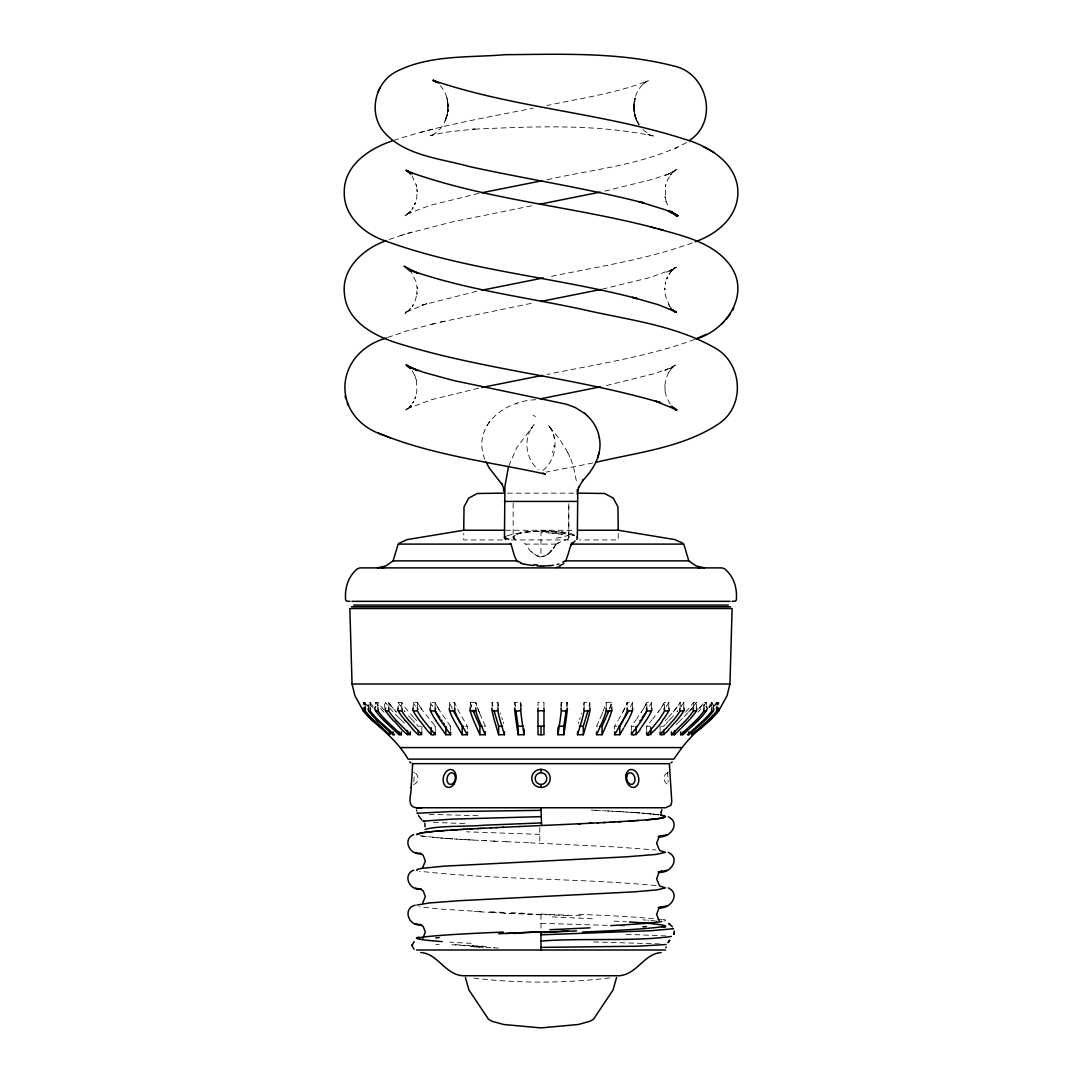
<?xml version="1.0" encoding="UTF-8"?>
<svg xmlns="http://www.w3.org/2000/svg" width="1082" height="1082" viewBox="0 0 1082 1082"><rect width="100%" height="100%" fill="white"/><g stroke="black" fill="none" stroke-linecap="round" stroke-linejoin="round"><path stroke-width="0.75" stroke-dasharray="5 3.75" d="M447.245 114.719L444.688 121.968L447.88 111.135L447.312 99.544L447.705 101.667M539.823 827.473L539.783 843.23M568.767 537.416L568.807 503.062L568.807 537.632M633.863 105.698L635.12 116.22L639.043 124.957M635.066 98.002L633.849 107.821M642.965 129.651L650.498 135.358L647.739 134.168L653.339 136.007C593.91 123.51 532.236 126.594 471.914 129.258L474.984 129.029L445.135 132.288L430.176 135.656L433.341 134.411L432.016 135.182C449.733 126.026 453.399 99.612 440.076 85.546M618.255 533.48L618.241 539.945L579.6 539.945M448.124 107.51L447.38 99.923M668.446 772.129L667.608 772.67L668.135 782.178M667.608 772.764C662.495 774.563 662.914 783.192 668.446 784.504M413.865 781.867L414.365 772.697L413.527 772.129M634.471 100.558L634.85 98.814L634.16 111.608L637.447 122.307C631.144 110.012 633.403 93.674 642.694 84.545L641.504 85.559L646.414 81.475L643.317 83.206L648.28 80.731C615.712 93.431 580.75 98.273 546.721 105.549M633.836 106.55L633.917 104.9M633.89 105.779L633.984 104.061L633.93 104.927M448.097 108.471L447.664 112.542M447.853 111.203C448.327 106.658 447.705 112.474 447.853 111.351M447.989 109.864L447.745 112.082M634.079 103.182L635.499 96.447M634.187 102.317L634.309 101.438M447.434 113.813L446.907 116.004L447.583 112.988M447.028 115.571L446.379 117.708L446.663 116.856M581.521 713.065L581.264 713.971M580.222 717.515L579.56 719.692M578.356 723.601L578.884 721.856M552.888 450.91L552.334 452.519M446.379 117.708L446.785 116.45L445.933 118.966M508.81 465.882L516.79 447.61L532.709 426.443L529.923 430.934M602.809 712.145L602.038 713.971M601.849 714.418L599.901 718.827M596.601 726.238L599.509 719.692M530.586 429.608C523.485 442.66 526.988 460.283 538.417 469.764M622.759 712.105A84.098 42.049 -90 0 0 627.317 702.353A84.098 42.049 90 0 1 622.759 712.105L618.728 719.26M535.82 399.745C504.685 400.502 471.549 425.835 484.817 459.323M614.617 729.065L614.617 726.238L618.214 720.125M531.37 428.283L532.276 426.998L531.587 427.863M486.981 425.524L487.847 424.171M488.658 422.913L489.483 421.628M651.553 707.966L651.553 702.313L646.833 702.313A84.098 51.192 90 0 1 641.315 712.105L636.405 719.26M631.415 730.485L631.415 726.238L635.783 720.125M668.784 707.966L668.784 702.313L664.578 702.313A84.098 59.469 90 0 1 658.167 712.105L652.825 718.827M646.657 730.485L646.657 726.238L652.094 719.692M673.004 712.105A84.098 66.719 -90 0 0 680.24 702.353A84.098 66.719 90 0 1 673.004 712.105L668.243 717.515M533.967 424.861L533.358 425.551L534.102 424.712M551.563 550.846L546.302 555.215A12.524 11.78 0.1 0 1 544.733 555.918L546.396 555.147A15.865 14.932 0.3 0 0 548.655 553.646M673.477 715.757L672.666 716.636M665.335 724.48L663.712 726.238L661.454 726.265M672.26 717.082L668.595 720.991M688.558 712.105A84.098 72.832 -90 0 0 696.456 702.353A84.098 72.832 90 0 1 688.558 712.105L682.918 717.948M666.147 723.601L666.958 722.735M667.418 718.394L666.607 719.26M665.376 720.558L666.201 719.692M667.364 722.289L668.189 721.423M676.236 724.48L677.116 723.601M677.562 723.168L678.455 722.289M682.472 718.394L681.579 719.26M542.894 470.4C556.08 459.999 559.448 438.359 548.398 425.307M678.901 721.856L679.794 720.991M681.133 719.692L680.24 720.558M686.583 142.54C643.614 165.262 593.666 169.008 546.897 179.788M557.771 543.272L556.987 543.691L565.683 539.593M556.202 544.084L525.825 544.111A39.317 37.207 -4.4 0 0 531.127 551.874L537.389 555.972L543.597 556.283A10.455 9.833 0.1 0 0 544.476 556.013L541.879 556.581A8.642 8.129 0 0 1 540.986 556.608L540.986 532.52A27.334 5.721 0 0 1 545.828 532.615M413.527 784.504C418.991 783.111 419.573 774.793 414.365 772.67M675.222 148.572L677.751 147.504M507.215 535.671L522.931 532.168L544.124 531.113M694.725 339.437C647.144 356.965 596.574 364.161 547.127 374.467M692.399 242.868C645.724 259.775 596.29 267.024 547.857 277.046M387.681 337.422L407.157 330.808L435.694 323.275M389.263 239.474L405.155 234.145M393.767 140.403C439.103 125.431 486.373 117.573 533.088 108.186M407.238 233.523L453.047 221.715L533.994 205.323M400.178 235.687L411.958 232.075M420.465 132.342L424.793 131.247M516.371 404.032L517.264 403.802M428.824 130.205L432.841 129.191M440.563 322.125L533.331 302.919M431.529 324.275L444.35 321.205M606.393 385.557L653.285 373.899L670.096 368.178L664.794 370.328L676.034 364.891L670.84 368.353L675.29 364.864L670.461 369.692L671.746 368.056L667.797 374.061L668.541 372.451L665.849 379.322L664.659 386.612L664.862 385.057L665.187 392.279L664.875 390.737L666.58 397.459L670.407 404.384M604.852 191.122L653.609 179.057L671.138 173.052L665.471 175.298L676.926 169.576L671.192 173.458L675.438 169.793L670.407 175.081L671.53 173.323L667.689 179.612L665.281 186.402L665.768 184.724L665.159 198.155L665.038 196.491L666.607 202.848L665.876 201.144L668.771 207.419M476.729 291.301L421.872 305.151L426.863 303.623L404.343 312.901L409.753 309.871L405.02 313.401L410.186 308.952L408.753 310.642L413.121 304.948L412.269 306.585L415.447 299.93L417.165 292.749L416.868 294.345L417.057 287.109L417.287 288.651L416.083 281.807L411.079 271.785M602.241 289.151L649.552 277.628L675.709 268.214L666.269 272.502L676.453 267.132L671.34 270.825L675.1 267.403L668.879 274.084L671.435 270.784L666.728 278.561L667.702 276.965L665.268 283.917L665.714 282.348L664.781 289.678L664.7 288.137L665.295 295.345L669.623 306.179M478.853 193.394L429.513 205.512L405.087 214.926L410.551 212.153L405.101 215.724L410.376 211.504L408.604 213.222L413.162 207.73L411.985 209.367L415.393 202.861L414.798 204.457L416.773 197.343L417.246 190.121L417.179 191.69L416.218 184.806L416.678 186.388L412.134 175.947M478.65 388.154L431.15 399.785L405.507 409.442L411.485 406.345L405.736 410.024L411.241 405.412L409.388 407.184L413.851 401.422L412.634 403.126L415.758 396.648L415.15 398.311L416.854 391.576L416.34 380.174L416.908 381.824L414.135 373.588L414.704 375.265L411.823 370.287M592.855 462.974L546.315 472.104M367.528 706.181A84.098 83.382 -90 0 1 364.309 702.353L365.134 702.313A84.098 83.382 -90 0 0 368.299 706.181M717.609 705.139L717.609 702.313L716.879 702.326A84.098 83.382 -90 0 1 713.674 706.181A84.098 83.382 90 0 0 716.879 702.353L716.825 705.139M609.761 977.898C564.195 983.47 517.778 983.511 472.212 977.898M373.141 706.181A84.098 81.231 90 0 1 370.003 702.353L368.61 702.326L368.516 709.373M384.042 709.806A84.098 77.701 -90 0 1 377.848 702.353L375.697 702.313L375.63 705.139M706.343 705.139L706.343 702.313L704.206 702.326A84.098 77.701 -90 0 1 697.931 709.806A84.098 77.701 90 0 0 704.112 702.353L704.071 709.373M413.73 717.515L408.942 712.145A84.098 66.719 -90 0 1 401.733 702.353L398.149 702.313L398.149 709.373M467.356 729.065L467.356 726.238L459.201 712.145A84.098 42.049 90 0 1 454.656 702.353L449.53 702.313L449.53 709.373M632.443 707.966L632.443 702.313L627.289 702.313L627.289 709.373M435.316 730.485L435.316 726.238L431.502 726.252M498.68 706.181A84.098 21.762 90 0 1 497.842 702.353L492.107 702.313L492.107 709.373M589.866 707.966L589.866 702.313L584.118 702.313A84.098 21.762 90 0 1 583.293 706.181M475.553 702.313L470.21 702.313L470.21 709.373M450.558 730.485L450.558 726.238L447.61 726.265M650.471 726.252L646.657 726.238M467.356 726.238L465.422 726.265M485.372 726.238L480.124 714.418M485.236 726.252L484.249 726.265M420.519 726.265L418.247 726.238L416.638 724.48M634.363 726.265L631.415 726.238M507.472 493.162L574.501 493.162M505.592 530.261L573.081 530.261M502.373 539.945L463.705 539.945L463.718 533.48M511.434 539.945L570.539 539.945M540.986 531.086L542.785 531.086M616.875 726.265L614.617 726.238M597.724 726.265L596.764 726.252M543.353 531.1L561.315 532.479L574.745 535.671M477.96 815.72L425.632 814.232M593.734 941.935L659.722 943.923M606.42 702.313L611.763 702.313L611.763 707.966M560.828 706.181A84.098 10.982 -90 0 0 561.247 702.353L567.13 702.313L567.13 707.966M545.098 531.14L545.95 531.154M413.189 709.373L413.189 702.313L417.395 702.313A84.098 59.469 90 0 0 423.806 712.105L435.316 726.238M464.692 823.618L431.921 822.306M626.086 934.293L666.999 935.971M540.986 923.325L625.234 925.894M539.864 834.371L466.464 831.815M685.582 712.105A84.098 72.832 90 0 0 693.481 702.353L696.416 702.313L696.416 707.966M530.126 842.824L616.794 847.03L656.03 849.992M506.133 841.715L530.626 842.851M519.36 913.451L568.266 915.683M493.324 841.093L506.647 841.742M493.338 947.764L500.479 948.116M591.367 810.12L596.06 810.35M495.096 841.187L478.636 840.349M485.913 947.399L494.745 947.846M595.533 810.323L608.801 811.027M483.992 840.633L486.724 840.768M481.084 911.599L438.981 909.002L419.41 906.784M478.717 947.034L486.359 947.426M602.282 810.675L603.607 810.743M473.429 840.078L478.717 840.362M476.378 946.912L479.61 947.075M474.078 946.777L476.959 946.939M607.895 810.973L612.601 811.229M468.384 839.794L474.078 840.105M470.535 946.588L474.362 946.804M612.412 811.216L617.497 811.514M465.179 839.618L469.561 839.862M618.701 811.581L621.027 811.716M616.794 811.473L618.931 811.595M460.946 839.375L465.936 839.659M660.872 927.328L667.851 927.788M619.878 811.649L623.367 811.852M461.148 839.389L452.181 838.834M623.097 811.838L627.1 812.082M626.749 812.068L631.077 812.339M454.345 838.969L456.563 839.105M452.925 838.875L447.353 838.509M630.941 812.339L633.146 812.474M449.179 838.631L451.032 838.753M632.794 812.46L635.175 812.623M634.607 812.582L641.41 813.069M445.595 838.388L448.002 838.55M636.378 812.704L639.787 812.947M446 838.415L430.69 837.17M442.186 838.131L420.019 835.791M640.896 813.028L646.089 813.448M708.832 706.181A84.098 81.231 -90 0 0 711.956 702.353L713.457 702.313L713.457 707.966M642.694 813.177L644.426 813.312M642.803 919.849L646.197 920.133M439.17 944.572L435.776 944.302M646.008 813.448L659.154 814.841M647.442 813.569L650.715 813.867M657.247 921.201L647.793 920.268M650.809 920.552L651.986 920.647M658.911 814.8L650.16 813.813L653.474 814.137M652.946 814.097L657.572 814.638M656.03 885.549C577.342 878.151 497.95 880.004 419.41 871.226M426.741 836.751L421.534 836.061M556.905 533.561L558.718 533.832M533.02 415.447L535.563 416.448M525.717 544.057L524.432 543.394M400.84 719.692L401.733 720.558M402.179 720.991L403.072 721.856M400.394 719.26L399.501 718.394M403.518 722.289L404.411 723.168M399.055 717.948L393.388 712.145A84.098 72.832 -90 0 1 385.517 702.353M415.772 719.692L416.584 720.558M412.567 720.125L413.378 720.991M413.784 721.423L414.609 722.289M415.366 719.26L414.555 718.394M411.336 718.827L412.147 719.692M410.93 718.394L409.713 717.082M409.307 716.636L408.496 715.757M549.629 426.944L559.61 439.143L567.874 452.628M548.52 425.456L549.088 426.146M550.44 427.931L549.318 426.538L550.427 428.012M668.473 304.583L672.463 309.668M551.387 429.622L549.832 427.147M450.558 726.238L440.631 712.145A84.098 51.192 -90 0 1 435.099 702.353L430.42 702.313L430.42 709.373M550.697 428.445L551.225 429.324M638.853 124.606L636.094 119.155L639.11 125.066M551.915 430.65L552.266 431.407M570.796 459.093L573.595 467.167L576.679 482.518M567.739 452.317L570.917 459.35M479.921 713.971L479.164 712.145A84.098 32.19 -90 0 1 475.688 702.353L475.715 706.546M634.918 115.463L636.121 119.209L635.459 117.356M634.404 113.177L636.135 119.236L635.35 116.964M635.12 116.22L635.594 117.722M502.413 719.692L501.75 717.515M503.089 721.856L503.617 723.601M553.673 435.194L554.011 436.33M500.709 713.971L500.452 713.065M447.069 98.624L446.839 97.772L447.623 101.262M634.566 113.921C634.634 114.124 633.47 107.497 634.579 113.975L634.174 111.622M634.417 113.204L634.35 112.812M554.025 437.317L554.133 438.034M634.066 110.81L633.836 107.402L634.052 110.729L633.984 109.985M633.903 109.079L633.971 109.904M448.043 104.873L447.975 103.967L448.083 105.779M448.11 106.685L448.083 105.252L448.11 107.145M718.746 702.313L718.746 705.139M711.915 702.313L711.915 709.373M693.44 702.313L693.44 709.373M683.824 707.966L683.824 702.313L680.199 702.313L680.199 709.373M664.578 709.373L664.578 702.313A84.098 59.469 -90 0 1 658.167 712.105M660.101 726.238L660.101 730.485M646.833 709.373L646.833 702.313A84.098 51.192 -90 0 1 641.315 712.105M606.258 706.546L606.258 702.313A84.098 32.19 90 0 1 602.796 712.105M584.118 702.313L584.118 709.373M561.233 702.313L561.233 709.373M543.962 706.546L543.962 702.313L538.011 702.313L538.011 709.373M540.986 914.439L540.986 930.763M520.726 707.966L520.726 702.313L514.843 702.313L514.843 709.373M513.166 503.062L513.166 537.632M497.855 702.313L497.855 707.966M454.683 702.313L454.683 707.966M435.14 707.966L435.14 702.313A84.098 51.192 90 0 0 440.658 712.105M421.872 726.238L421.872 730.485M417.395 707.966L417.395 702.313A84.098 59.469 -90 0 0 423.806 712.105M401.774 702.313L401.774 707.966M388.533 707.966C391.508 699.067 381.446 701.095 385.557 709.373M377.902 702.313L377.902 707.966M370.058 702.313L370.058 707.966M365.134 702.313L365.134 705.139M364.363 702.313L364.363 705.139M363.227 702.313L363.227 705.139M486.332 946.425A124.795 3.246 2.1 0 1 453.723 944.613M471.211 943.355A124.782 4.774 1.4 0 1 449.666 942.111M663.023 919.402A124.782 4.774 -1.4 0 1 663.821 921.107M578.667 914.331A124.795 4.639 1.5 0 1 664.659 920.417M541 914.006A124.782 0.987 2.6 0 1 583.252 915.954M540.892 914.804A125.553 0.866 2.6 0 1 503.914 913.1M524.77 913.33A124.822 1.109 2.6 0 1 508.689 912.572M513.95 913.573A124.065 1.812 2.5 0 1 488.361 912.342M503.725 912.41A124.849 2.056 2.4 0 1 488.158 911.653M493.054 912.518A125.417 2.637 2.3 0 1 474.173 911.544M482.274 946.452A124.876 3.273 2.1 0 1 451.857 944.721M552.28 916.9A124.728 1.38 2.5 0 1 593.585 918.848M614.062 921.107A124.741 4.855 1.3 0 1 626.424 921.796M718.786 702.353A84.098 84.098 0 0 1 716.649 704.937M717.664 702.353A84.098 83.382 -90 0 1 714.445 706.181M706.397 702.353A84.098 77.701 -90 0 1 697.971 712.105M651.58 702.353A84.098 51.192 -90 0 1 649.606 706.181M632.456 702.353A84.098 42.049 -90 0 1 629.697 708.615M589.879 702.353A84.098 21.762 90 0 1 589.041 706.181M492.932 706.181A84.098 21.762 -90 0 1 492.094 702.353M452.262 708.615A84.098 42.049 90 0 1 449.503 702.353M415.447 706.181A84.098 59.469 -90 0 1 413.162 702.353M384.002 712.105A84.098 77.701 90 0 1 375.576 702.353M373.236 708.02A84.098 81.231 -90 0 1 368.475 702.353M365.324 704.937A84.098 84.098 0 0 1 363.187 702.353M479.177 712.105A84.098 32.19 90 0 1 475.688 702.353M515.843 539.634A28.105 5.965 0 0 1 540.865 531.208M556.067 544.07A41.278 38.938 1.5 0 1 551.55 550.833M515.478 539.675A28.105 5.978 0 0 1 540.986 531.194A28.105 5.978 0 0 1 566.495 539.675M514.816 538.511A27.05 6.167 41.5 0 1 515.411 535.008M540.932 557A13.593 12.822 -1.2 0 1 531.56 551.563M555.891 544.003A33.015 31.08 0.4 0 1 548.736 553.713M558.123 542.948A30.053 3.855 -32.9 0 1 558.88 542.542M549.981 551.279A26.198 0.866 -29 0 1 552.05 550.143M568.415 534.102A28.497 3.016 -4.9 0 1 554.2 538.403M561.558 534.4A29.809 4.842 1.7 0 1 562.775 534.67M558.501 533.872A27.023 4.571 1.3 0 1 561.45 534.413M552.496 533.237A26.807 4.801 0.8 0 1 556.418 533.683M548.439 532.871A27.618 5.302 0.3 0 1 552.604 533.196M545.761 532.669A27.632 5.559 0.1 0 1 548.533 532.804M546.667 530.91A36.085 8.129 0 0 1 555.404 531.492A34.624 7.006 0.5 0 1 559.678 532.073M561.233 531.695A37.167 6.979 1 0 1 574.055 534.724M572.202 534.86A37.424 5.843 2.7 0 1 574.461 535.644M527.786 438.318L527.786 438.318M554.106 445.662L553.97 446.46L554.106 445.662M635.134 116.234L634.728 114.733L635.12 116.234M708.724 708.02A84.098 81.231 -90 0 0 713.498 702.353A84.098 81.231 90 0 1 708.724 708.02M681.281 706.181A84.098 66.719 -90 0 0 683.851 702.353A84.098 66.719 90 0 1 681.281 706.181M677.116 711.537A84.098 66.719 -90 0 0 677.589 710.969A84.098 66.719 90 0 1 677.116 711.537M666.526 706.181A84.098 59.469 90 0 0 668.811 702.353A84.098 59.469 -90 0 1 666.526 706.181M609.666 708.615A84.098 32.19 -90 0 0 611.776 702.353A84.098 32.19 90 0 1 609.666 708.615M566.725 706.181A84.098 10.982 -90 0 0 567.144 702.353A84.098 10.982 90 0 1 566.725 706.181M514.829 702.353A84.098 10.982 90 0 0 515.248 706.181A84.098 10.982 -90 0 1 514.829 702.353M520.726 702.353A84.098 10.982 -90 0 0 521.145 706.181A84.098 10.982 90 0 1 520.726 702.353M470.197 702.353A84.098 32.19 -90 0 0 472.307 708.615A84.098 32.19 90 0 1 470.197 702.353M430.393 702.353A84.098 51.192 90 0 0 432.354 706.181A84.098 51.192 -90 0 1 430.393 702.353M404.37 710.969A84.098 66.719 -90 0 0 404.857 711.537A84.098 66.719 90 0 1 404.37 710.969M398.108 702.353A84.098 66.719 -90 0 0 400.692 706.181A84.098 66.719 90 0 1 398.108 702.353M388.492 702.353A84.098 72.832 90 0 0 396.391 712.105A84.098 72.832 -90 0 1 388.492 702.353"/><path stroke-width="1.5" d="M540.986 949.982L540.986 932.251L562.613 931.223M683.107 543.394L674.898 539.593L618.241 530.261L617.93 506.809L613.291 498.126L604.608 493.487L579.249 493.162M577.342 537.416L577.747 492.229L578.627 487.13M411.119 787.358L412.377 769.6M718.746 707.966L718.746 710.793L727.077 695.645L729.931 684.013L732.108 608.517L349.851 608.517L352.042 684.013L354.896 695.645L363.227 710.82L363.227 707.966M505.97 539.593L504.442 538.011L504.929 486.251L508.432 466.978M412.377 769.397L412.621 763.676M411.106 787.466C411.633 794.242 405.831 806.726 416.462 807.767L665.525 807.767L670.894 805.292L671.787 801.721L669.352 763.676L412.594 763.649M504.442 538.011L505.767 536.415M425.091 826.797L424.807 823.483M673.883 934.239L674.167 930.926M414.095 941.57L411.999 945.546L414.014 949.266M411.999 945.546L412.093 944.572M661.156 813.015L661.805 809.769M565.954 712.105A84.098 10.982 -90 0 0 566.184 710.387A84.098 10.982 90 0 1 565.954 712.105L565.561 714.864M565.304 725.116L563.83 734.719L557.933 734.719L560.057 720.626A84.098 10.982 90 0 0 561.247 710.833M563.83 734.719L563.83 726.238L565.426 715.757M565.426 724.237L565.954 720.626A84.098 10.982 -90 0 0 567.144 710.833M665.944 947.805L666.12 946.858M616.564 977.56L613.048 989.962L593.477 1019.258L589.852 1021.3L578.261 1024.505L540.986 1027.9L503.698 1024.505L492.121 1021.3L488.496 1019.258L468.925 989.962L465.409 977.56M571.81 543.137L570.106 547.249A135.656 128.244 15.9 0 1 565.724 560.909L564.561 561.599M578.545 487.59L583.239 479.881L582.535 480.733C593.639 469.656 602.633 453.818 599.32 437.669M598.968 453.142L597.643 457.97M673.843 934.348L674.154 933.198M585.43 727.74L583.306 734.719L577.558 734.719L581.778 720.626A84.098 21.762 90 0 0 584.131 710.833M583.306 734.719L583.306 726.238L585.43 719.26M701.095 728.172C689.816 736.626 681.646 747.77 673.87 759.118L408.103 759.118C399.177 743.794 385.895 732.081 372.276 720.626A84.098 84.098 0 0 1 363.187 710.833M585.7 718.394L587.526 712.145A84.098 21.762 90 0 0 587.986 710.387M585.7 726.861L587.526 720.626A84.098 21.762 90 0 0 589.879 710.833M700.717 336.786L696.051 338.909C725.63 330.646 750.124 295.697 731.229 266.862C714.972 242.895 684.446 236.376 658.343 228.951M602.809 720.626L596.574 734.719L602.065 734.719L608.3 720.626A84.098 32.19 -90 0 0 611.776 710.833M608.99 710.387A84.098 32.19 90 0 1 608.287 712.105L605.393 718.827M689.126 140.66C719.205 121.563 707.587 73.008 673.775 66.002C618.985 51.787 561.49 54.316 505.348 54.668C468.831 57.806 429.04 54.519 395.633 71.926C374.724 83.084 368.326 113.177 383.569 131.531C404.627 156.038 440.198 158.27 469.331 166.56C527.407 179.26 586.295 188.2 643.912 202.97L639.124 201.685L665.376 209.827L678.279 215.832L668.676 210.53L677.075 216.211L671.638 211.396L673.045 213.208M602.065 734.719L602.065 726.238L605 719.692M378.2 91.618L379.782 88.318M623.611 728.172L619.77 734.719L614.617 734.719L622.772 720.626A84.098 42.049 -90 0 0 627.317 710.833M619.77 734.719L619.77 726.238L623.611 719.692M624.382 718.394L627.912 712.145A84.098 42.049 -90 0 0 628.818 710.387M624.382 726.861L627.912 720.626A84.098 42.049 90 0 0 632.456 710.833M730.079 314.267L726.468 318.947M732.365 310.48L733.826 308.1M422.737 867.385L425.348 861.096L423.197 855.307L420.195 853.333L421.574 853.82M422.737 902.943L425.348 896.653L423.197 890.865L420.195 888.89L421.574 889.377M422.737 938.5L425.348 932.211L423.197 926.422L420.195 924.447L421.574 924.934M645.454 713.065L646.049 712.145A84.098 51.192 -90 0 0 647.144 710.387M645.143 713.511L643.303 716.189M640.503 728.605C637.758 736.031 626.573 738.235 635.783 728.605M642.992 716.636L642.059 717.948M636.405 727.74L641.328 720.626A84.098 51.192 90 0 0 646.874 710.833M641.126 727.74L646.049 720.626A84.098 51.192 -90 0 0 651.58 710.833M668.825 941.57L669.623 940.461M640.503 720.125L639.868 720.991M669.744 940.285L668 942.692L668.933 941.408M668.811 710.833A84.098 59.469 -90 0 1 662.36 720.585C660.98 725.873 638.028 746.12 652.094 728.172M652.825 727.293L658.181 720.626A84.098 59.469 -90 0 0 664.605 710.833M669.406 728.605C664.456 736.179 654.962 738.005 666.201 728.172M721.843 323.924L723.98 321.638M666.607 727.74L673.031 720.626A84.098 66.719 90 0 0 680.24 710.833M670.231 727.74L676.642 720.626A84.098 66.719 -90 0 0 683.851 710.833M680.686 728.605L674.478 734.719L671.503 734.719L685.609 720.626A84.098 72.832 90 0 0 693.481 710.833M697.998 720.626L690.992 727.293M681.579 727.74L688.585 720.626A84.098 72.832 -90 0 0 696.456 710.833M680.659 731.892L680.659 734.719L687.773 728.172M713.674 714.661A84.098 83.382 90 0 1 707.844 720.585L700.352 727.293M708.642 720.626L701.136 727.293M688.72 727.293L695.726 720.626A84.098 77.701 90 0 0 704.112 710.833M690.045 728.172L682.945 734.719L682.945 731.892M694.874 728.172L687.449 734.719L688.882 734.732L696.402 728.172M699.337 728.172L691.709 734.719L700.108 728.172M695.861 727.293L703.178 720.626A84.098 81.231 90 0 0 711.956 710.833M697.403 727.293L704.72 720.626A84.098 81.231 -90 0 0 713.498 710.833M701.609 727.74L709.697 720.626A84.098 84.098 0 0 0 718.786 710.833M670.894 762.864L672.22 761.931M413.676 834.56C402.152 839.497 409.645 855.186 420.695 853.698L415.123 852.575M413.676 870.117C402.152 875.054 409.645 890.743 420.695 889.255L415.123 888.133M398.866 543.394L407.075 539.593L463.732 530.261L503.955 530.261M416.935 905.052L429.297 902.956L458.876 900.724L634.607 891.838L657.045 889.864L665.484 887.889L659.75 886.036M701.366 336.488L706.194 334.284M386.369 337.976C332.85 353.543 330.105 418.179 384.164 435.397M386.477 240.556C363.755 248.387 340.857 268.552 344.536 294.818C347.241 321.165 373.276 335.325 395.89 342.656C482.356 369.949 573.717 377.077 660.629 402.68L655.002 400.895L677.062 410.024L671.192 406.507L675.871 409.97L671.868 406.264M695.239 241.746C715.973 234.578 736.626 218.185 737.829 194.652C739.317 165.248 710.928 146.868 685.812 139.578C603.256 112.731 514.978 108.322 432.881 80.338L439.13 83.003M392.211 140.944C369.287 148.477 343.846 165.33 344.265 192.325C343.643 214.628 362.145 232.075 381.675 239.582C463.786 270.297 552.591 276.505 637.149 298.578L632.551 297.374L658.586 304.799L676.426 312.13L670.488 308.884L675.844 312.4L673.274 310.196M661.237 952.552C644.006 953.607 637.203 974.327 619.296 975.734L462.677 975.734C444.77 974.327 437.967 953.607 420.736 952.552M415.123 905.188C402.193 908.609 408.671 926.544 420.695 924.812L415.123 923.69M659.236 849.613L656.625 843.324L658.776 837.536L661.778 835.547L658.113 836.535C669.785 838.996 681.417 823.159 668.297 816.788M659.236 885.171L656.625 878.882L658.776 873.093L661.778 871.105L658.113 872.092C669.785 874.554 681.417 858.716 668.297 852.346M659.236 920.714L656.625 914.439L658.776 908.65L661.778 906.662L658.113 907.649C669.785 910.111 681.417 894.273 668.297 887.903M558.894 564.033L557.068 564.466M629.048 821.103C628.06 820.805 680.551 818.79 660.547 815.044M662.563 817.884L665.471 816.504L660.94 815.111M600.226 192.109L539.999 204.16M481.842 387.478L542.555 375.359M600.361 386.842L540.31 398.866M481.558 290.274L543.286 277.939M600.699 289.476L540.675 301.499M482.004 192.718L542.258 180.694M595.898 462.352C637.596 452.29 682.972 447.826 719.381 423.373C745.728 405.168 742.333 362.538 714.418 347.633C674.248 324.911 627.033 319.731 582.711 309.479C525.703 297.158 467.154 289.99 411.85 270.811L417.814 273.273L403.992 266.091L410.551 271.433M661.278 835.913L666.85 834.79M661.278 871.47L666.85 870.347M661.278 907.027L666.85 905.904M661.873 818.033L656.192 818.858M423.008 832.585L416.489 834.56L420.019 833.072L433.138 831.463M424.022 832.45L434.585 831.341M692.439 734.732L692.494 731.892M654.975 818.993L646.414 819.831M549.94 565.588L543.502 566.021M434.518 831.341L445.595 830.476M435.951 831.219L443.863 830.611M435.776 937.905L439.17 937.634M646.197 926.517L642.803 926.801M636.378 820.602L638.11 820.481M445.216 830.503L447.353 830.354M447.191 830.367L451.316 830.097M632.794 820.846L634.607 820.724M451.032 830.11L453.466 829.948M631.496 820.94L617.984 821.765M452.925 829.989L457.916 829.678M688.882 734.732L688.977 731.892M454.873 829.867L460.946 829.488M377.483 567.874L385.949 565.886L393.104 560.868L398.149 544.111L511.042 544.111L513.991 554.336A129.069 121.955 -11.7 0 0 515.154 557.676L517.318 561.531M460.215 829.542L465.179 829.245M462.555 829.394L467.397 829.123M621.027 821.59L613.088 822.049M467.356 829.123L469.872 828.988M469.561 829.001L472.401 828.839M610.167 822.212L614.617 821.968M471.806 828.88L478.717 828.501M603.256 822.577L610.586 822.185M477.581 828.569L481.084 828.379M480.219 828.433L483.478 828.257M597.44 822.875L605.433 822.469M482.897 828.285L491.147 827.879M589.135 823.294L591.935 823.159M598.481 822.82L578.437 823.808M490.836 827.892L496.8 827.595M495.854 827.635L503.536 827.27M502.562 827.324L520.32 826.486M562.613 824.552L580.561 823.713M513.707 933.468L519.698 933.184M562.275 931.237L568.266 930.966M519.36 826.526L562.843 824.538M401.3 731.892L401.3 734.719L399.38 734.732M541.5 822.915L483.654 825.228C465.693 826.878 439.819 825.363 425.212 829.394M540.986 934.821L650.864 930.709L673.464 928.721L672.504 928.329M682.593 734.732L680.659 734.719M410.47 731.892C409.483 741.752 397.229 722.898 393.388 720.626A84.098 72.832 -90 0 1 385.517 710.833M421.872 731.892C420.181 741.914 409.118 723.331 405.331 720.626M541.284 816.639L452.168 819.128L423.008 821.13L424.685 821.684M435.316 731.892C433.503 742.333 422.778 723.52 419.586 720.626A84.098 59.469 -90 0 1 413.162 710.833M543.962 710.793L538.011 710.793M540.986 941.097C579.938 937.837 634.228 941.786 671.462 936.444M475.553 710.793L470.21 710.793L470.21 707.966M450.558 731.892L450.558 734.719L445.838 734.719L435.924 720.626M619.77 726.238L618.485 726.265M467.356 731.892L467.356 734.719L462.203 734.719L454.048 720.626A84.098 42.049 90 0 1 449.503 710.833M543.962 726.238L538.011 726.238M563.83 726.238L558.664 726.252M583.306 726.238L579.357 726.265M602.065 726.238L599.888 726.265M485.236 734.719L479.908 734.719L473.673 720.626A84.098 32.19 -90 0 1 470.197 710.833M504.401 731.892L504.401 734.719L498.667 734.719L494.447 720.626A84.098 21.762 -90 0 1 492.094 710.833M524.04 729.065L524.04 734.719L518.143 734.719L516.019 720.626A84.098 10.982 -90 0 1 514.829 710.833M523.296 726.252L518.143 726.238L516.019 712.145A84.098 10.982 -90 0 1 515.776 710.387A84.098 10.982 90 0 0 516.019 712.105M541.081 810.364L450.842 811.554L416.935 813.258L418.396 813.678M540.986 947.386L637.163 946.236L666.052 944.532M381.283 567.888L383.867 567.874M502.616 726.265L498.667 726.238L494.447 712.145A84.098 21.762 -90 0 1 493.987 710.387M417.314 807.74L416.475 807.74L421.953 807.754M502.724 493.162L477.351 493.487L468.682 498.126L464.029 506.809L463.732 530.261M504.442 501.426L577.531 501.426M578.018 530.261L618.255 530.261M570.917 544.111L683.824 544.111L688.788 560.868L696.024 565.886L704.477 567.874M393.212 560.868L516.371 560.868M565.602 560.868L688.761 560.868M349.946 601.335L346.429 601.092L345.618 599.928C344.685 588.108 347.904 576.828 357.209 568.889L359.914 567.888L722.059 567.888L724.764 568.889C734.069 576.828 737.288 588.108 736.355 599.928L735.544 601.092L732.027 601.335M351.934 601.335L730.039 601.335M353.625 605.081L728.348 605.081M351.555 606.772L730.418 606.772M352.042 684.013L729.931 684.013M538.011 707.966L538.011 734.719L540.986 734.746L543.962 734.719L543.962 707.966M400.962 747.581L681.011 747.581M416.448 949.996L665.525 949.996M540.986 566.048L537.186 565.981M698.093 567.874L700.676 567.888M482.085 726.265L479.908 726.238L473.673 712.145A84.098 32.19 90 0 1 472.983 710.387M463.488 726.265L462.203 726.238L454.048 712.145A84.098 42.049 90 0 1 453.155 710.387M606.42 710.793L611.763 710.793L611.763 707.966M377.253 720.626L392.996 734.719L394.524 734.719L378.795 720.626A84.098 81.231 90 0 1 370.003 710.833M392.996 734.719L392.996 731.892M389.479 731.892C393.456 741.143 376.969 721.64 374.102 720.626A84.098 83.382 -90 0 1 365.094 710.833M659.75 850.479L665.484 852.332L656.03 854.428L627.1 856.782L443.863 866.168L421.425 868.386L416.935 869.495L416.935 870.483M524.405 564.358L520.645 563.249M663.266 230.25C578.545 206.581 489.078 201.144 406.264 170.861L412.418 173.715L406.156 170.144L410.578 173.526M544.949 474.024C494.555 462.785 430.23 455.035 378.646 433.07M650.58 226.95L655.165 228.153M545.247 474.159L543.029 473.105M384.678 435.6L389.993 437.845M703.395 146.665L707.628 148.991M709.359 149.965L713.768 152.386M435.519 81.461L433.355 80.244L436.885 82.611M670.218 924.515L668.635 923.609L672.26 926.53M409.74 761.931L411.065 762.864M410.619 368.178L406.034 364.905L417.76 370.639L407.17 366.189L423.4 372.262L453.439 380.499L566.143 404.154L575.164 407.495L584.794 413.486M587.201 415.623C593.518 421.52 598.048 429.473 599.401 438.061M389.479 734.719L373.331 720.626A84.098 83.382 90 0 1 364.837 711.483M584.564 413.283L587.431 415.826M401.3 734.719L386.247 720.626A84.098 77.701 -90 0 1 377.848 710.833M409.267 367.177L407.4 365.364L410.335 368.61M410.47 734.719L396.364 720.626M409.496 172.674L407.873 170.97L410.565 174.094M511.002 544.057L510.406 543.407M421.872 734.719L408.942 720.626A84.098 66.719 -90 0 1 401.733 710.833M421.845 819.94L418.531 815.639M435.316 734.719L423.792 720.626A84.098 59.469 90 0 1 417.354 710.833M441.47 720.125L442.105 720.991M443.661 723.168L444.296 724.034M439.901 717.948L438.967 716.636M438.67 716.189L436.83 713.511M450.558 734.719L440.631 720.626A84.098 51.192 -90 0 1 435.099 710.833M436.519 713.065L435.924 712.145M467.356 734.719L459.201 720.626A84.098 42.049 -90 0 1 454.656 710.833M485.832 461.879L489.416 468.249L502.332 484.79L501.466 483.424L503.157 486.711L504.307 493.663M345.05 396.242L345.915 398.798M347.254 402.829L348.106 405.358M504.401 734.719L500.195 720.626A84.098 21.762 -90 0 1 497.842 710.833M524.04 734.719L521.916 720.626A84.098 10.982 90 0 1 520.726 710.833M661.075 812.203L661.143 812.839M416.611 810.039L416.719 811.013M540.986 807.767L541.595 825.512M577.288 489.605L577.396 494.677M717.609 707.966C718.448 713.281 715.5 710.198 716.825 706.546M713.457 707.966C715.459 711.821 709.927 711.753 711.915 707.966M706.343 706.546C709.751 710.82 702.272 712.997 704.071 707.966M696.416 707.966C699.067 711.915 690.789 711.915 693.44 707.966M683.824 707.966C686.461 711.956 677.562 711.956 680.199 707.966M674.478 730.485L674.478 734.719M671.503 731.892L671.503 734.719M668.784 707.966C671.449 712.064 661.913 711.929 664.578 707.966M663.712 730.485L663.712 734.719M660.101 731.892L660.101 734.719M651.553 707.966C654.096 712.037 644.29 712.037 646.833 707.966M650.864 727.659L650.864 734.719M646.657 731.892L646.657 734.719M636.135 726.238L636.135 734.719M632.443 707.966C634.931 712.064 624.801 712.064 627.289 707.966M631.415 731.892L631.415 734.719M614.617 731.892L614.617 734.719M606.258 707.966L606.258 710.793M596.574 731.892L596.574 734.719M589.866 707.966C592.273 712.105 581.71 712.105 584.118 707.966M577.558 731.892L577.558 734.719M567.13 707.966C569.511 712.118 558.853 712.118 561.233 707.966M557.933 727.659L557.933 734.719M540.986 726.265L540.986 734.746M540.986 769.37L540.986 772.67A5.897 5.897 0 0 1 546.802 778.594A5.897 5.897 0 0 1 540.986 784.491L540.986 787.507A9.089 9.089 0 0 0 550.224 778.431A9.089 9.089 0 0 0 540.986 769.356A9.089 8.981 0.4 0 0 531.749 778.431A9.089 8.981 0.4 0 0 540.986 787.412M520.726 707.966C523.12 712.118 512.449 712.118 514.843 707.966M518.143 726.238L518.143 734.719M498.667 726.238L498.667 734.719M497.855 707.966C500.263 712.105 489.7 712.105 492.107 707.966M485.399 731.892L485.304 734.719L479.164 720.626A84.098 32.19 90 0 1 475.688 710.833M479.908 726.238L479.908 734.719M475.715 707.966L475.715 710.793M462.203 726.238L462.203 734.719M454.683 707.966C457.172 712.064 447.042 712.064 449.53 707.966M445.838 726.238L445.838 734.719M435.14 707.966C437.683 712.037 427.877 712.037 430.42 707.966M431.109 727.659L431.109 734.719M418.247 730.485L418.247 734.719M417.395 707.966C420.073 712.037 410.524 711.97 413.189 707.966M407.495 730.485L407.495 734.719M401.774 707.966C404.411 711.956 395.512 711.956 398.149 707.966M399.028 731.892L399.028 734.719L383.975 720.626A84.098 77.701 -90 0 1 375.576 710.833M388.533 707.966C391.184 711.915 382.906 711.915 385.557 707.966M377.902 707.966C379.931 712.943 372.208 710.901 375.63 706.546M370.058 707.966C371.992 711.794 366.717 711.767 368.516 707.966M365.134 706.546C366.5 710.279 363.687 713.254 364.363 707.966M442.2 941.597A124.782 4.774 1.4 0 1 418.95 937.174M417.314 938.202A124.795 4.639 -1.5 0 1 503.306 932.102M498.721 933.739A124.782 0.987 -2.6 0 1 540.973 931.791M505.483 933.509A124.254 0.825 -2.6 0 1 540.973 931.873M576.49 930.926A124.268 0.825 -2.6 0 1 541 932.549M590.015 927.829A124.795 1.231 -2.5 0 1 549.886 929.708M661.562 921.566A124.782 4.774 -1.4 0 1 610.762 925.57M629.399 921.972A124.741 4.855 1.3 0 1 663.55 927.044M663.577 926.368A124.728 4.544 -1.6 0 1 582.495 932.048M540.986 784.423A5.897 5.829 0.4 0 1 535.171 778.594A5.897 5.829 0.4 0 1 540.986 772.751M717.136 711.483A84.098 83.382 -90 0 1 708.615 720.585A84.098 83.382 90 0 0 717.664 710.833M606.285 710.833A84.098 32.19 90 0 1 602.796 720.585M608.517 711.537A84.098 32.19 -90 0 1 608.287 712.105M473.686 712.105A84.098 32.19 -90 0 1 473.456 711.537M373.358 720.585A84.098 83.382 -90 0 1 364.309 710.833M377.28 720.585A84.098 81.231 -90 0 1 368.475 710.833M396.391 720.585A84.098 72.832 -90 0 1 388.492 710.833M405.344 720.585A84.098 66.719 -90 0 1 398.108 710.833M435.938 720.585A84.098 51.192 -90 0 1 430.393 710.833M435.938 712.105A84.098 51.192 -90 0 1 434.829 710.387M706.397 710.833A84.098 77.701 -90 0 1 697.971 720.585M716.879 710.833A84.098 83.382 -90 0 1 707.844 720.585M564.304 561.288A22.736 17.907 30.9 0 1 562.748 562.085M563.911 563.492A25.698 20.436 35.2 0 1 559.8 565.548M559.894 566.657A35.354 16.852 3 0 1 556.256 567.495M553.457 565.21A33.299 13.39 0.2 0 1 549.981 565.656M543.529 566.143A32.974 12.132 0 0 1 540.986 566.184M576.977 537.091A37.424 5.843 2.7 0 1 576.625 539.35M571.255 544.773A23.466 3.787 -55.8 0 1 575.124 540.986M571.742 543.435A22.6 5.978 -64.2 0 1 572.04 543.123M537.47 564.939A33.434 12.876 -0.1 0 1 533.994 564.736M533.575 565.507A34.529 13.674 0 0 1 524.648 564.182M521.024 562.64A22.803 17.61 -28.4 0 1 517.629 561.179M505.47 538.701A23.669 5.41 61.4 0 1 508.77 539.445M453.926 782.408A5.91 4.125 -77.8 0 0 452.574 772.859A5.91 4.125 -77.8 0 0 447.015 780.514A5.91 4.125 -77.8 0 0 453.926 782.408M453.858 784.342A9.102 6.357 -77.6 0 0 451.843 769.627A9.102 6.357 -77.6 0 0 443.241 781.38A9.102 6.357 -77.6 0 0 453.858 784.342M626.681 776.457A5.91 4.125 77.8 0 0 632.037 784.369A5.91 4.125 77.8 0 0 633.673 774.955A5.91 4.125 77.8 0 0 626.681 776.457M626.045 774.82A9.102 6.357 77.7 0 0 634.011 787.385A9.102 6.357 77.7 0 0 636.933 773.13A9.102 6.357 77.7 0 0 626.045 774.82"/></g></svg>
